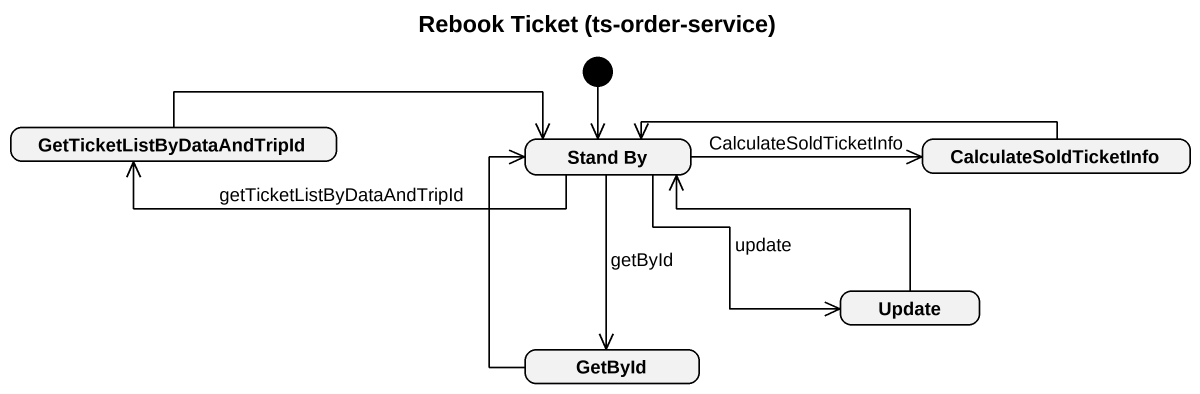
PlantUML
@startuml
title Rebook Ticket (ts-order-service)
hide empty description
state GetTicketListByDataAndTripId
state "Stand By" as Stand_By
state CalculateSoldTicketInfo
state Update
state GetById
[*] --> Stand_By
GetTicketListByDataAndTripId -right-> Stand_By
Stand_By -left-> GetTicketListByDataAndTripId : getTicketListByDataAndTripId
Stand_By -right-> CalculateSoldTicketInfo : CalculateSoldTicketInfo
Stand_By -right-> Update : update
Stand_By --> GetById : getById
CalculateSoldTicketInfo -left-> Stand_By
Update -left-> Stand_By
GetById -up-> Stand_By
@enduml
